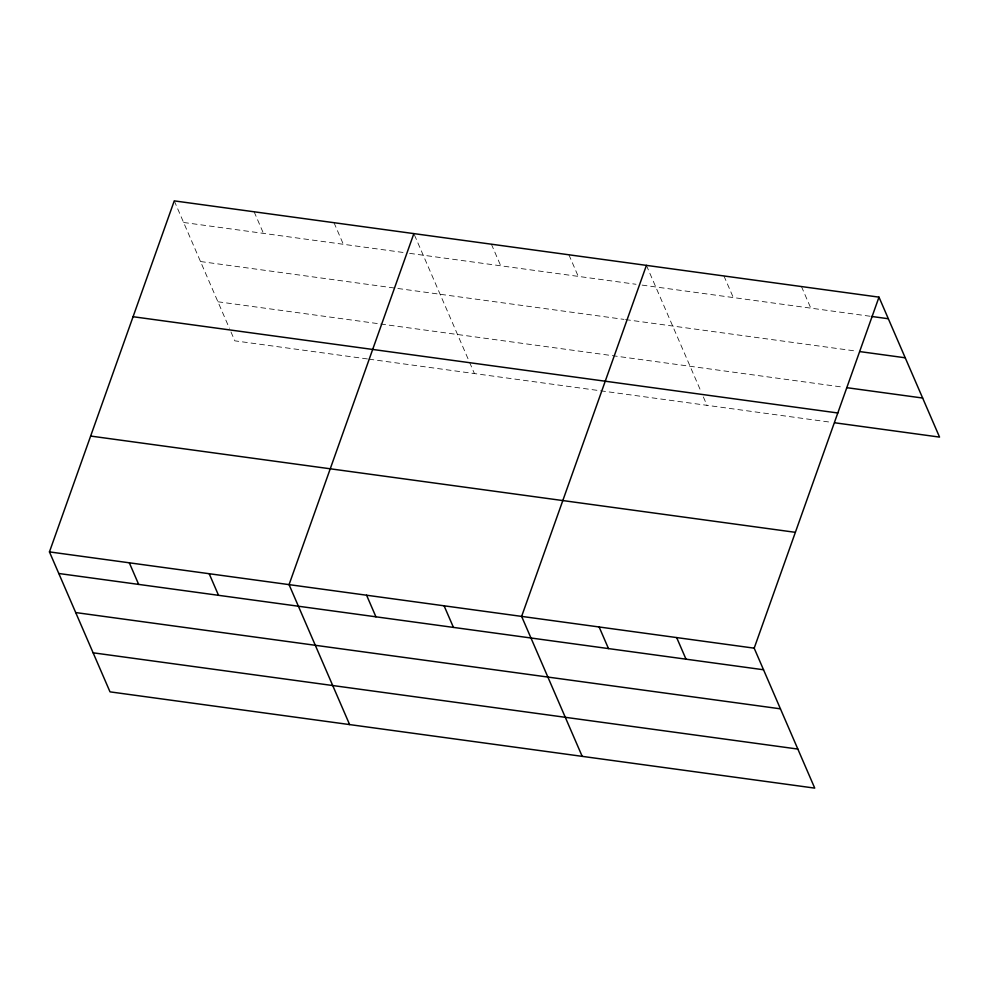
<?xml version="1.0" encoding="UTF-8"?>
<svg xmlns="http://www.w3.org/2000/svg" width="989" height="989" viewBox="0 0 989 989"><rect width="100%" height="100%" fill="white"/><g stroke="black" fill="none" stroke-linecap="round" stroke-linejoin="round"><path stroke-width="0.74" stroke-dasharray="4.95 3.71" d="M183.608 222.476L403.623 252.529M409.644 253.357L636.014 284.276M642.096 285.104L870.097 316.245M200.507 261.529L624.034 319.385M625.555 319.595L856.598 351.157M217.914 301.769L377.662 323.588M380.666 324.009L843.605 387.243M367.438 358.945L234.813 340.834L229.992 329.671M368.934 359.155L599.062 390.593M600.583 390.791L831.625 422.352M801.461 286.55L810.807 308.148M723.948 275.968L733.294 297.565M646.423 265.373L700.954 391.384M703.364 396.96L706.987 405.329M568.91 254.791L578.256 276.388M491.385 244.196L500.731 265.794M414.453 234.962L468.996 361.01M469.602 362.407L474.423 373.558M333.998 222.698L343.344 244.295M254.124 211.782L263.47 233.392M174.262 200.878L229.386 328.274"/><path stroke-width="1.48" d="M878.986 297.145L754.187 648.166L814.738 788.122L110.014 691.855L49.45 551.899L174.262 200.878L878.986 297.145L939.55 437.101L834.667 422.773M413.859 233.614L289.06 584.635L349.624 724.591M646.423 265.373L521.623 616.407L582.187 756.35M871.618 316.455L888.332 318.742M859.639 351.565L905.232 357.795M846.646 387.663L922.65 398.035M133.07 316.715L837.807 412.982M90.642 436.062L795.366 532.329M49.45 551.899L754.187 648.166M58.796 573.496L763.533 669.763M75.696 612.562L780.432 708.829M93.114 652.802L797.839 749.069M676.661 637.584L686.007 659.181M599.136 626.989L608.482 648.586M444.098 605.812L453.444 627.409M366.585 595.217L375.931 616.827M209.186 573.719L218.532 595.316M129.324 562.815L138.67 584.412"/></g></svg>
